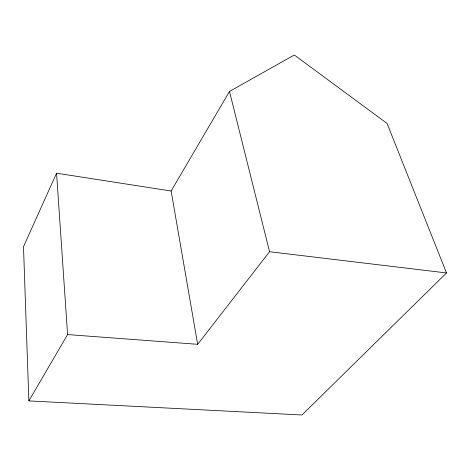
<?xml version="1.0" encoding="UTF-8"?>
<svg xmlns="http://www.w3.org/2000/svg" width="470" height="470" viewBox="0 0 470 470"><rect width="100%" height="100%" fill="white"/><g stroke="black" fill="none" stroke-linecap="round" stroke-linejoin="round"><path stroke-width="0.7" d="M171.133 191.014L56.57 173.195L23.5 246.68L28.864 400.904L301.993 414.992L446.5 272.947L387.069 123.434L294.302 55.008L229.489 91.444L171.133 191.014L197.659 344.316L67.586 334.57L28.864 400.904M197.659 344.316L269.557 251.72L229.489 91.444M269.557 251.72L446.5 272.947M56.57 173.195L67.586 334.57"/></g></svg>
